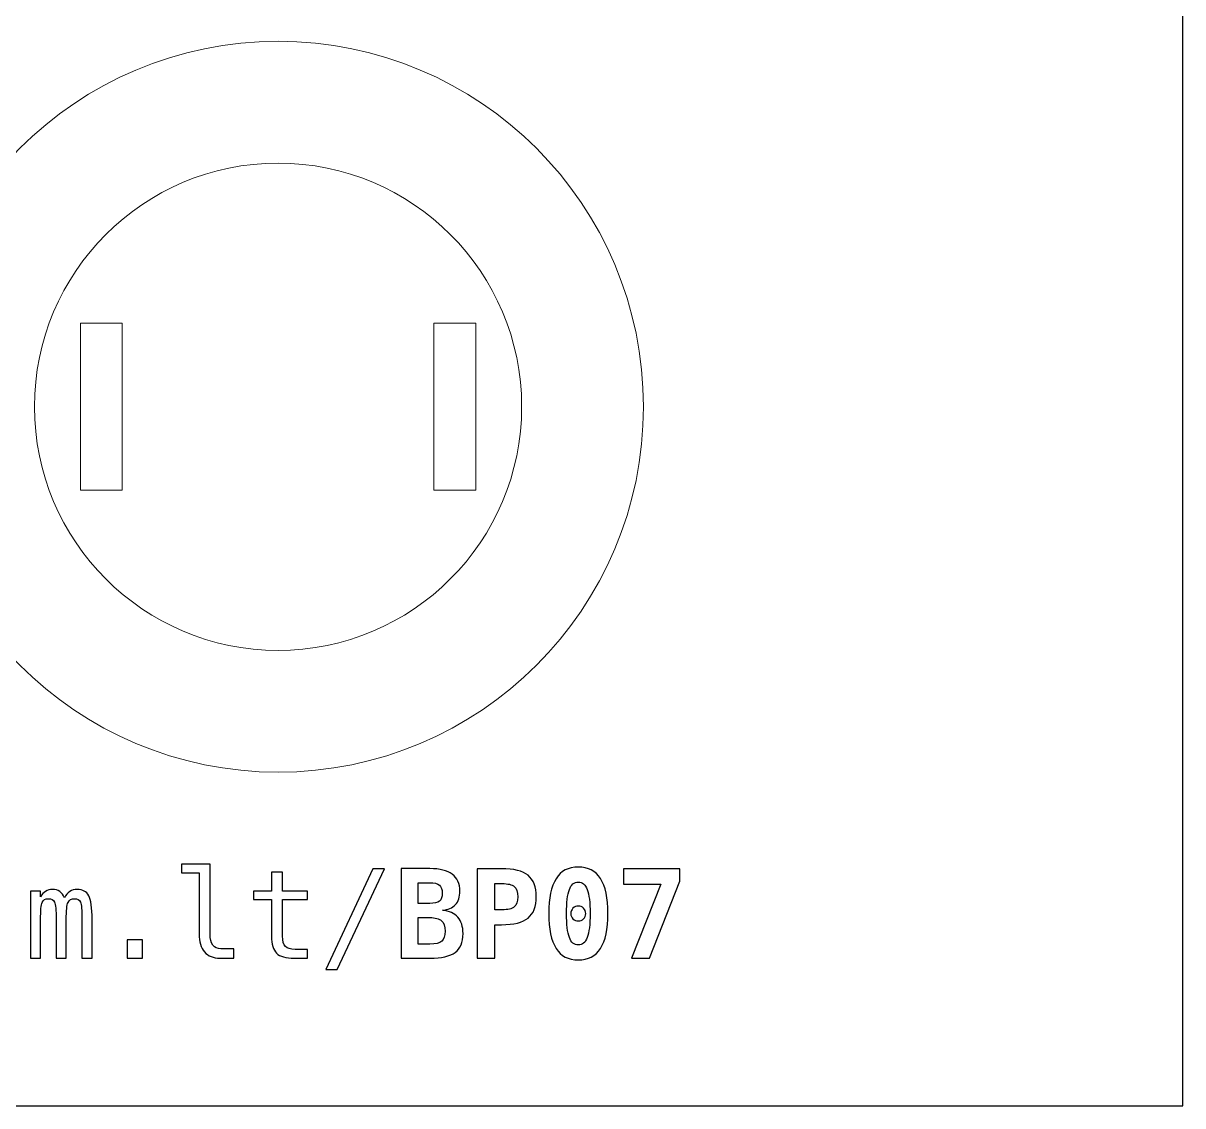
# Model space of a CAD drawing. Header units: centimetres. Extents: x -11.8 to -9.2, y -16.15 to -13.55.
# Drawn here: x -10.866 to -9.2, y -16.15 to -14.595 of the extents above; entities that cross this region are included whole.
import ezdxf

# ---------------------------------------------------------------- set-up
doc = ezdxf.new("R2010")
doc.units = ezdxf.units.CM
doc.header["$MEASUREMENT"] = 0
doc.layers.add('Layer 1', color=7, linetype='Continuous')

msp = doc.modelspace()

# ---------------------------------------------------------------- linework, layer by layer
at = {"layer": 'Layer 1', "color": 7}
msp.add_lwpolyline([(-11.8, -16.15), (-9.2, -16.15), (-9.2, -13.55), (-11.8, -13.55), (-11.8, -16.15)], close=True, dxfattribs=at)
at = {"layer": 'Layer 1', "lineweight": 20}
for points in [[(-10.78401, -15.26568), (-10.72401, -15.26568), (-10.72401, -15.02568), (-10.78401, -15.02568), (-10.78401, -15.26568)], [(-10.27601, -15.26569), (-10.21601, -15.26569), (-10.21601, -15.02569), (-10.27601, -15.02569), (-10.27601, -15.26569)]]:
    msp.add_lwpolyline(points, close=True, dxfattribs=at)
at = {"layer": 'Layer 1', "color": 250, "lineweight": 20}
for major_axis in [(0, 0.525), (0, 0.35)]:
    msp.add_ellipse((-10.50001, -15.14567), major_axis=major_axis, ratio=1, dxfattribs=at)
at = {"layer": 'Layer 1', "color": 250}
for points, knots in [([(-10.59764, -15.90302), (-10.59764, -15.91013), (-10.59634, -15.91548), (-10.59373, -15.9191), (-10.59373, -15.9191), (-10.59111, -15.92271), (-10.58726, -15.92453), (-10.58214, -15.92453), (-10.58214, -15.92453), (-10.58214, -15.92453), (-10.56362, -15.92453), (-10.56362, -15.92453), (-10.56362, -15.92453), (-10.56362, -15.92453), (-10.56362, -15.93797), (-10.56362, -15.93797), (-10.56362, -15.93797), (-10.56362, -15.93797), (-10.58367, -15.93797), (-10.58367, -15.93797), (-10.58367, -15.93797), (-10.59317, -15.93797), (-10.60049, -15.93491), (-10.60569, -15.92883), (-10.60569, -15.92883), (-10.61089, -15.92274), (-10.61348, -15.91413), (-10.61348, -15.90302), (-10.61348, -15.90302), (-10.61348, -15.90302), (-10.61348, -15.81541), (-10.61348, -15.81541), (-10.61348, -15.81541), (-10.61348, -15.81541), (-10.63888, -15.81541), (-10.63888, -15.81541), (-10.63888, -15.81541), (-10.63888, -15.81541), (-10.63888, -15.803), (-10.63888, -15.803), (-10.63888, -15.803), (-10.63888, -15.803), (-10.59764, -15.803), (-10.59764, -15.803), (-10.59764, -15.803), (-10.59764, -15.803), (-10.59764, -15.90302), (-10.59764, -15.90302)], [0, 0, 0, 0, 0.0833333, 0.0833333, 0.0833333, 0.0833333, 0.1666667, 0.1666667, 0.1666667, 0.1666667, 0.25, 0.25, 0.25, 0.25, 0.3333333, 0.3333333, 0.3333333, 0.3333333, 0.4166667, 0.4166667, 0.4166667, 0.4166667, 0.5, 0.5, 0.5, 0.5, 0.5833333, 0.5833333, 0.5833333, 0.5833333, 0.6666667, 0.6666667, 0.6666667, 0.6666667, 0.75, 0.75, 0.75, 0.75, 0.8333333, 0.8333333, 0.8333333, 0.8333333, 0.9166667, 0.9166667, 0.9166667, 0.9166667, 1, 1, 1, 1]), ([(-10.36371, -15.80938), (-10.36371, -15.80938), (-10.34733, -15.80938), (-10.34733, -15.80938), (-10.34733, -15.80938), (-10.34733, -15.80938), (-10.41504, -15.95434), (-10.41504, -15.95434), (-10.41504, -15.95434), (-10.41504, -15.95434), (-10.4315, -15.95434), (-10.4315, -15.95434), (-10.4315, -15.95434), (-10.4315, -15.95434), (-10.36371, -15.80938), (-10.36371, -15.80938)], [0, 0, 0, 0, 0.25, 0.25, 0.25, 0.25, 0.5, 0.5, 0.5, 0.5, 0.75, 0.75, 0.75, 0.75, 1, 1, 1, 1]), ([(-10.32334, -15.80921), (-10.32334, -15.80921), (-10.28192, -15.80921), (-10.28192, -15.80921), (-10.28192, -15.80921), (-10.2676, -15.80921), (-10.25687, -15.81191), (-10.24967, -15.81735), (-10.24967, -15.81735), (-10.24247, -15.82276), (-10.23885, -15.83087), (-10.23885, -15.84166), (-10.23885, -15.84166), (-10.23885, -15.84995), (-10.24097, -15.85639), (-10.24523, -15.86103), (-10.24523, -15.86103), (-10.24946, -15.86571), (-10.25569, -15.86838), (-10.2639, -15.86915), (-10.2639, -15.86915), (-10.25408, -15.87012), (-10.2467, -15.87341), (-10.24173, -15.87906), (-10.24173, -15.87906), (-10.23676, -15.88467), (-10.23429, -15.89255), (-10.23429, -15.90266), (-10.23429, -15.90266), (-10.23429, -15.91507), (-10.23803, -15.92404), (-10.24549, -15.92962), (-10.24549, -15.92962), (-10.25296, -15.93518), (-10.2651, -15.93797), (-10.28192, -15.93797), (-10.28192, -15.93797), (-10.28192, -15.93797), (-10.32334, -15.93797), (-10.32334, -15.93797), (-10.32334, -15.93797), (-10.32334, -15.93797), (-10.32334, -15.80921), (-10.32334, -15.80921)], [0, 0, 0, 0, 0.0909091, 0.0909091, 0.0909091, 0.0909091, 0.1818182, 0.1818182, 0.1818182, 0.1818182, 0.2727273, 0.2727273, 0.2727273, 0.2727273, 0.3636364, 0.3636364, 0.3636364, 0.3636364, 0.4545455, 0.4545455, 0.4545455, 0.4545455, 0.5454545, 0.5454545, 0.5454545, 0.5454545, 0.6363636, 0.6363636, 0.6363636, 0.6363636, 0.7272727, 0.7272727, 0.7272727, 0.7272727, 0.8181818, 0.8181818, 0.8181818, 0.8181818, 0.9090909, 0.9090909, 0.9090909, 0.9090909, 1, 1, 1, 1]), ([(-10.21395, -15.80938), (-10.21395, -15.80938), (-10.17905, -15.80938), (-10.17905, -15.80938), (-10.17905, -15.80938), (-10.16132, -15.80938), (-10.14856, -15.81253), (-10.14077, -15.81885), (-10.14077, -15.81885), (-10.13298, -15.82517), (-10.1291, -15.83543), (-10.1291, -15.8496), (-10.1291, -15.8496), (-10.1291, -15.86377), (-10.13298, -15.87403), (-10.14077, -15.88035), (-10.14077, -15.88035), (-10.14856, -15.88667), (-10.16132, -15.88982), (-10.17905, -15.88982), (-10.17905, -15.88982), (-10.17905, -15.88982), (-10.18855, -15.88982), (-10.18855, -15.88982), (-10.18855, -15.88982), (-10.18855, -15.88982), (-10.18855, -15.93797), (-10.18855, -15.93797), (-10.18855, -15.93797), (-10.18855, -15.93797), (-10.21395, -15.93797), (-10.21395, -15.93797), (-10.21395, -15.93797), (-10.21395, -15.93797), (-10.21395, -15.80938), (-10.21395, -15.80938)], [0, 0, 0, 0, 0.1111111, 0.1111111, 0.1111111, 0.1111111, 0.2222222, 0.2222222, 0.2222222, 0.2222222, 0.3333333, 0.3333333, 0.3333333, 0.3333333, 0.4444444, 0.4444444, 0.4444444, 0.4444444, 0.5555556, 0.5555556, 0.5555556, 0.5555556, 0.6666667, 0.6666667, 0.6666667, 0.6666667, 0.7777778, 0.7777778, 0.7777778, 0.7777778, 0.8888889, 0.8888889, 0.8888889, 0.8888889, 1, 1, 1, 1]), ([(-10.11114, -15.87379), (-10.11114, -15.85154), (-10.10761, -15.83484), (-10.10055, -15.82373), (-10.10055, -15.82373), (-10.09347, -15.81262), (-10.08286, -15.80706), (-10.06866, -15.80706), (-10.06866, -15.80706), (-10.05443, -15.80706), (-10.04379, -15.81259), (-10.0367, -15.82367), (-10.0367, -15.82367), (-10.02964, -15.83475), (-10.02612, -15.85148), (-10.02612, -15.87379), (-10.02612, -15.87379), (-10.02612, -15.89608), (-10.02964, -15.91278), (-10.0367, -15.92386), (-10.0367, -15.92386), (-10.04379, -15.93494), (-10.05443, -15.94047), (-10.06866, -15.94047), (-10.06866, -15.94047), (-10.08286, -15.94047), (-10.09347, -15.93491), (-10.10055, -15.9238), (-10.10055, -15.9238), (-10.10761, -15.91269), (-10.11114, -15.89602), (-10.11114, -15.87379)], [0, 0, 0, 0, 0.125, 0.125, 0.125, 0.125, 0.25, 0.25, 0.25, 0.25, 0.375, 0.375, 0.375, 0.375, 0.5, 0.5, 0.5, 0.5, 0.625, 0.625, 0.625, 0.625, 0.75, 0.75, 0.75, 0.75, 0.875, 0.875, 0.875, 0.875, 1, 1, 1, 1]), ([(-10.00389, -15.80938), (-10.00389, -15.80938), (-9.92257, -15.80938), (-9.92257, -15.80938), (-9.92257, -15.80938), (-9.92257, -15.80938), (-9.92257, -15.82737), (-9.92257, -15.82737), (-9.92257, -15.82737), (-9.92257, -15.82737), (-9.96617, -15.93797), (-9.96617, -15.93797), (-9.96617, -15.93797), (-9.96617, -15.93797), (-9.9921, -15.93797), (-9.9921, -15.93797), (-9.9921, -15.93797), (-9.9921, -15.93797), (-9.95024, -15.83178), (-9.95024, -15.83178), (-9.95024, -15.83178), (-9.95024, -15.83178), (-10.00389, -15.83178), (-10.00389, -15.83178), (-10.00389, -15.83178), (-10.00389, -15.83178), (-10.00389, -15.80938), (-10.00389, -15.80938)], [0, 0, 0, 0, 0.1428571, 0.1428571, 0.1428571, 0.1428571, 0.2857143, 0.2857143, 0.2857143, 0.2857143, 0.4285714, 0.4285714, 0.4285714, 0.4285714, 0.5714286, 0.5714286, 0.5714286, 0.5714286, 0.7142857, 0.7142857, 0.7142857, 0.7142857, 0.8571429, 0.8571429, 0.8571429, 0.8571429, 1, 1, 1, 1]), ([(-10.49359, -15.81411), (-10.49359, -15.81411), (-10.49359, -15.84151), (-10.49359, -15.84151), (-10.49359, -15.84151), (-10.49359, -15.84151), (-10.45758, -15.84151), (-10.45758, -15.84151), (-10.45758, -15.84151), (-10.45758, -15.84151), (-10.45758, -15.85383), (-10.45758, -15.85383), (-10.45758, -15.85383), (-10.45758, -15.85383), (-10.49359, -15.85383), (-10.49359, -15.85383), (-10.49359, -15.85383), (-10.49359, -15.85383), (-10.49359, -15.90619), (-10.49359, -15.90619), (-10.49359, -15.90619), (-10.49359, -15.9133), (-10.49224, -15.91827), (-10.48954, -15.92107), (-10.48954, -15.92107), (-10.48683, -15.92389), (-10.48213, -15.9253), (-10.47542, -15.9253), (-10.47542, -15.9253), (-10.47542, -15.9253), (-10.45758, -15.9253), (-10.45758, -15.9253), (-10.45758, -15.9253), (-10.45758, -15.9253), (-10.45758, -15.93797), (-10.45758, -15.93797), (-10.45758, -15.93797), (-10.45758, -15.93797), (-10.47695, -15.93797), (-10.47695, -15.93797), (-10.47695, -15.93797), (-10.48886, -15.93797), (-10.49724, -15.93559), (-10.50212, -15.93083), (-10.50212, -15.93083), (-10.507, -15.92606), (-10.50944, -15.91783), (-10.50944, -15.90619), (-10.50944, -15.90619), (-10.50944, -15.90619), (-10.50944, -15.85383), (-10.50944, -15.85383), (-10.50944, -15.85383), (-10.50944, -15.85383), (-10.53519, -15.85383), (-10.53519, -15.85383), (-10.53519, -15.85383), (-10.53519, -15.85383), (-10.53519, -15.84151), (-10.53519, -15.84151), (-10.53519, -15.84151), (-10.53519, -15.84151), (-10.50944, -15.84151), (-10.50944, -15.84151), (-10.50944, -15.84151), (-10.50944, -15.84151), (-10.50944, -15.81411), (-10.50944, -15.81411), (-10.50944, -15.81411), (-10.50944, -15.81411), (-10.49359, -15.81411), (-10.49359, -15.81411)], [0, 0, 0, 0, 0.0555556, 0.0555556, 0.0555556, 0.0555556, 0.1111111, 0.1111111, 0.1111111, 0.1111111, 0.1666667, 0.1666667, 0.1666667, 0.1666667, 0.2222222, 0.2222222, 0.2222222, 0.2222222, 0.2777778, 0.2777778, 0.2777778, 0.2777778, 0.3333333, 0.3333333, 0.3333333, 0.3333333, 0.3888889, 0.3888889, 0.3888889, 0.3888889, 0.4444444, 0.4444444, 0.4444444, 0.4444444, 0.5, 0.5, 0.5, 0.5, 0.5555556, 0.5555556, 0.5555556, 0.5555556, 0.6111111, 0.6111111, 0.6111111, 0.6111111, 0.6666667, 0.6666667, 0.6666667, 0.6666667, 0.7222222, 0.7222222, 0.7222222, 0.7222222, 0.7777778, 0.7777778, 0.7777778, 0.7777778, 0.8333333, 0.8333333, 0.8333333, 0.8333333, 0.8888889, 0.8888889, 0.8888889, 0.8888889, 0.9444444, 0.9444444, 0.9444444, 0.9444444, 1, 1, 1, 1]), ([(-10.06866, -15.82858), (-10.07454, -15.82858), (-10.0788, -15.83217), (-10.0815, -15.83934), (-10.0815, -15.83934), (-10.08421, -15.84654), (-10.08556, -15.85801), (-10.08556, -15.87379), (-10.08556, -15.87379), (-10.08556, -15.88955), (-10.08421, -15.90099), (-10.0815, -15.90819), (-10.0815, -15.90819), (-10.0788, -15.91536), (-10.07454, -15.91895), (-10.06866, -15.91895), (-10.06866, -15.91895), (-10.06275, -15.91895), (-10.05845, -15.91536), (-10.05575, -15.90819), (-10.05575, -15.90819), (-10.05305, -15.90099), (-10.05169, -15.88955), (-10.05169, -15.87379), (-10.05169, -15.87379), (-10.05169, -15.85801), (-10.05305, -15.84654), (-10.05575, -15.83934), (-10.05575, -15.83934), (-10.05845, -15.83217), (-10.06275, -15.82858), (-10.06866, -15.82858)], [0, 0, 0, 0, 0.125, 0.125, 0.125, 0.125, 0.25, 0.25, 0.25, 0.25, 0.375, 0.375, 0.375, 0.375, 0.5, 0.5, 0.5, 0.5, 0.625, 0.625, 0.625, 0.625, 0.75, 0.75, 0.75, 0.75, 0.875, 0.875, 0.875, 0.875, 1, 1, 1, 1]), ([(-10.80684, -15.85133), (-10.8049, -15.84719), (-10.8024, -15.84413), (-10.79937, -15.84216), (-10.79937, -15.84216), (-10.79638, -15.84019), (-10.79273, -15.83919), (-10.7885, -15.83919), (-10.7885, -15.83919), (-10.78074, -15.83919), (-10.77527, -15.84219), (-10.77209, -15.84819), (-10.77209, -15.84819), (-10.76889, -15.85418), (-10.7673, -15.86547), (-10.7673, -15.88208), (-10.7673, -15.88208), (-10.7673, -15.88208), (-10.7673, -15.93797), (-10.7673, -15.93797), (-10.7673, -15.93797), (-10.7673, -15.93797), (-10.78176, -15.93797), (-10.78176, -15.93797), (-10.78176, -15.93797), (-10.78176, -15.93797), (-10.78176, -15.88276), (-10.78176, -15.88276), (-10.78176, -15.88276), (-10.78176, -15.86915), (-10.78253, -15.86071), (-10.78406, -15.85739), (-10.78406, -15.85739), (-10.78556, -15.8541), (-10.78835, -15.85245), (-10.79238, -15.85245), (-10.79238, -15.85245), (-10.79696, -15.85245), (-10.80011, -15.85421), (-10.80181, -15.85774), (-10.80181, -15.85774), (-10.80349, -15.86127), (-10.80434, -15.86962), (-10.80434, -15.88276), (-10.80434, -15.88276), (-10.80434, -15.88276), (-10.80434, -15.93797), (-10.80434, -15.93797), (-10.80434, -15.93797), (-10.80434, -15.93797), (-10.81881, -15.93797), (-10.81881, -15.93797), (-10.81881, -15.93797), (-10.81881, -15.93797), (-10.81881, -15.88276), (-10.81881, -15.88276), (-10.81881, -15.88276), (-10.81881, -15.86897), (-10.81963, -15.86048), (-10.82128, -15.85727), (-10.82128, -15.85727), (-10.82289, -15.85407), (-10.82583, -15.85245), (-10.8301, -15.85245), (-10.8301, -15.85245), (-10.8343, -15.85245), (-10.83721, -15.85421), (-10.83883, -15.85774), (-10.83883, -15.85774), (-10.84047, -15.86127), (-10.8413, -15.86962), (-10.8413, -15.88276), (-10.8413, -15.88276), (-10.8413, -15.88276), (-10.8413, -15.93797), (-10.8413, -15.93797), (-10.8413, -15.93797), (-10.8413, -15.93797), (-10.85567, -15.93797), (-10.85567, -15.93797), (-10.85567, -15.93797), (-10.85567, -15.93797), (-10.85567, -15.84151), (-10.85567, -15.84151), (-10.85567, -15.84151), (-10.85567, -15.84151), (-10.8413, -15.84151), (-10.8413, -15.84151), (-10.8413, -15.84151), (-10.8413, -15.84151), (-10.8413, -15.84977), (-10.8413, -15.84977), (-10.8413, -15.84977), (-10.83941, -15.84634), (-10.83703, -15.84372), (-10.83418, -15.8419), (-10.83418, -15.8419), (-10.83136, -15.8401), (-10.82813, -15.83919), (-10.82451, -15.83919), (-10.82451, -15.83919), (-10.82013, -15.83919), (-10.81651, -15.84019), (-10.8136, -15.84219), (-10.8136, -15.84219), (-10.81069, -15.84422), (-10.80846, -15.84725), (-10.80684, -15.85133)], [0, 0, 0, 0, 0.037037, 0.037037, 0.037037, 0.037037, 0.0740741, 0.0740741, 0.0740741, 0.0740741, 0.1111111, 0.1111111, 0.1111111, 0.1111111, 0.1481481, 0.1481481, 0.1481481, 0.1481481, 0.1851852, 0.1851852, 0.1851852, 0.1851852, 0.2222222, 0.2222222, 0.2222222, 0.2222222, 0.2592593, 0.2592593, 0.2592593, 0.2592593, 0.2962963, 0.2962963, 0.2962963, 0.2962963, 0.3333333, 0.3333333, 0.3333333, 0.3333333, 0.3703704, 0.3703704, 0.3703704, 0.3703704, 0.4074074, 0.4074074, 0.4074074, 0.4074074, 0.4444444, 0.4444444, 0.4444444, 0.4444444, 0.4814815, 0.4814815, 0.4814815, 0.4814815, 0.5185185, 0.5185185, 0.5185185, 0.5185185, 0.5555556, 0.5555556, 0.5555556, 0.5555556, 0.5925926, 0.5925926, 0.5925926, 0.5925926, 0.6296296, 0.6296296, 0.6296296, 0.6296296, 0.6666667, 0.6666667, 0.6666667, 0.6666667, 0.7037037, 0.7037037, 0.7037037, 0.7037037, 0.7407407, 0.7407407, 0.7407407, 0.7407407, 0.7777778, 0.7777778, 0.7777778, 0.7777778, 0.8148148, 0.8148148, 0.8148148, 0.8148148, 0.8518519, 0.8518519, 0.8518519, 0.8518519, 0.8888889, 0.8888889, 0.8888889, 0.8888889, 0.9259259, 0.9259259, 0.9259259, 0.9259259, 0.962963, 0.962963, 0.962963, 0.962963, 1, 1, 1, 1]), ([(-10.29879, -15.82943), (-10.29879, -15.82943), (-10.29879, -15.85933), (-10.29879, -15.85933), (-10.29879, -15.85933), (-10.29879, -15.85933), (-10.28192, -15.85933), (-10.28192, -15.85933), (-10.28192, -15.85933), (-10.27548, -15.85933), (-10.27089, -15.85818), (-10.26816, -15.85589), (-10.26816, -15.85589), (-10.26543, -15.8536), (-10.26407, -15.8498), (-10.26407, -15.84451), (-10.26407, -15.84451), (-10.26407, -15.83922), (-10.26545, -15.8354), (-10.26825, -15.83302), (-10.26825, -15.83302), (-10.27104, -15.83064), (-10.2756, -15.82943), (-10.28192, -15.82943), (-10.28192, -15.82943), (-10.28192, -15.82943), (-10.29879, -15.82943), (-10.29879, -15.82943)], [0, 0, 0, 0, 0.1428571, 0.1428571, 0.1428571, 0.1428571, 0.2857143, 0.2857143, 0.2857143, 0.2857143, 0.4285714, 0.4285714, 0.4285714, 0.4285714, 0.5714286, 0.5714286, 0.5714286, 0.5714286, 0.7142857, 0.7142857, 0.7142857, 0.7142857, 0.8571429, 0.8571429, 0.8571429, 0.8571429, 1, 1, 1, 1]), ([(-10.18855, -15.83075), (-10.18855, -15.83075), (-10.18855, -15.86844), (-10.18855, -15.86844), (-10.18855, -15.86844), (-10.18855, -15.86844), (-10.17811, -15.86844), (-10.17811, -15.86844), (-10.17811, -15.86844), (-10.16979, -15.86844), (-10.16394, -15.86703), (-10.16059, -15.86424), (-10.16059, -15.86424), (-10.15721, -15.86142), (-10.15553, -15.85654), (-10.15553, -15.8496), (-10.15553, -15.8496), (-10.15553, -15.84266), (-10.15721, -15.83778), (-10.16059, -15.83496), (-10.16059, -15.83496), (-10.16394, -15.83217), (-10.16979, -15.83075), (-10.17811, -15.83075), (-10.17811, -15.83075), (-10.17811, -15.83075), (-10.18855, -15.83075), (-10.18855, -15.83075)], [0, 0, 0, 0, 0.1428571, 0.1428571, 0.1428571, 0.1428571, 0.2857143, 0.2857143, 0.2857143, 0.2857143, 0.4285714, 0.4285714, 0.4285714, 0.4285714, 0.5714286, 0.5714286, 0.5714286, 0.5714286, 0.7142857, 0.7142857, 0.7142857, 0.7142857, 0.8571429, 0.8571429, 0.8571429, 0.8571429, 1, 1, 1, 1]), ([(-10.07936, -15.87379), (-10.07936, -15.87077), (-10.07833, -15.86821), (-10.07624, -15.86615), (-10.07624, -15.86615), (-10.07418, -15.86406), (-10.07165, -15.86303), (-10.06866, -15.86303), (-10.06866, -15.86303), (-10.06563, -15.86303), (-10.06307, -15.86406), (-10.06101, -15.86615), (-10.06101, -15.86615), (-10.05893, -15.86821), (-10.0579, -15.87077), (-10.0579, -15.87379), (-10.0579, -15.87379), (-10.0579, -15.87679), (-10.05893, -15.87932), (-10.06101, -15.88138), (-10.06101, -15.88138), (-10.06307, -15.88347), (-10.06563, -15.88449), (-10.06866, -15.88449), (-10.06866, -15.88449), (-10.07165, -15.88449), (-10.07418, -15.88347), (-10.07624, -15.88144), (-10.07624, -15.88144), (-10.07833, -15.87941), (-10.07936, -15.87685), (-10.07936, -15.87379)], [0, 0, 0, 0, 0.125, 0.125, 0.125, 0.125, 0.25, 0.25, 0.25, 0.25, 0.375, 0.375, 0.375, 0.375, 0.5, 0.5, 0.5, 0.5, 0.625, 0.625, 0.625, 0.625, 0.75, 0.75, 0.75, 0.75, 0.875, 0.875, 0.875, 0.875, 1, 1, 1, 1]), ([(-10.29879, -15.87956), (-10.29879, -15.87956), (-10.29879, -15.91766), (-10.29879, -15.91766), (-10.29879, -15.91766), (-10.29879, -15.91766), (-10.28192, -15.91766), (-10.28192, -15.91766), (-10.28192, -15.91766), (-10.2738, -15.91766), (-10.26816, -15.91627), (-10.2649, -15.91351), (-10.2649, -15.91351), (-10.26166, -15.91075), (-10.26005, -15.90596), (-10.26005, -15.89913), (-10.26005, -15.89913), (-10.26005, -15.89217), (-10.26175, -15.88717), (-10.26513, -15.88411), (-10.26513, -15.88411), (-10.26851, -15.88108), (-10.2741, -15.87956), (-10.28192, -15.87956), (-10.28192, -15.87956), (-10.28192, -15.87956), (-10.29879, -15.87956), (-10.29879, -15.87956)], [0, 0, 0, 0, 0.1428571, 0.1428571, 0.1428571, 0.1428571, 0.2857143, 0.2857143, 0.2857143, 0.2857143, 0.4285714, 0.4285714, 0.4285714, 0.4285714, 0.5714286, 0.5714286, 0.5714286, 0.5714286, 0.7142857, 0.7142857, 0.7142857, 0.7142857, 0.8571429, 0.8571429, 0.8571429, 0.8571429, 1, 1, 1, 1]), ([(-10.71673, -15.91169), (-10.71673, -15.91169), (-10.69504, -15.91169), (-10.69504, -15.91169), (-10.69504, -15.91169), (-10.69504, -15.91169), (-10.69504, -15.93797), (-10.69504, -15.93797), (-10.69504, -15.93797), (-10.69504, -15.93797), (-10.71673, -15.93797), (-10.71673, -15.93797), (-10.71673, -15.93797), (-10.71673, -15.93797), (-10.71673, -15.91169), (-10.71673, -15.91169)], [0, 0, 0, 0, 0.25, 0.25, 0.25, 0.25, 0.5, 0.5, 0.5, 0.5, 0.75, 0.75, 0.75, 0.75, 1, 1, 1, 1])]:
    msp.add_open_spline(points, degree=3, knots=knots, dxfattribs=at)

doc.saveas('drawing.dxf')
